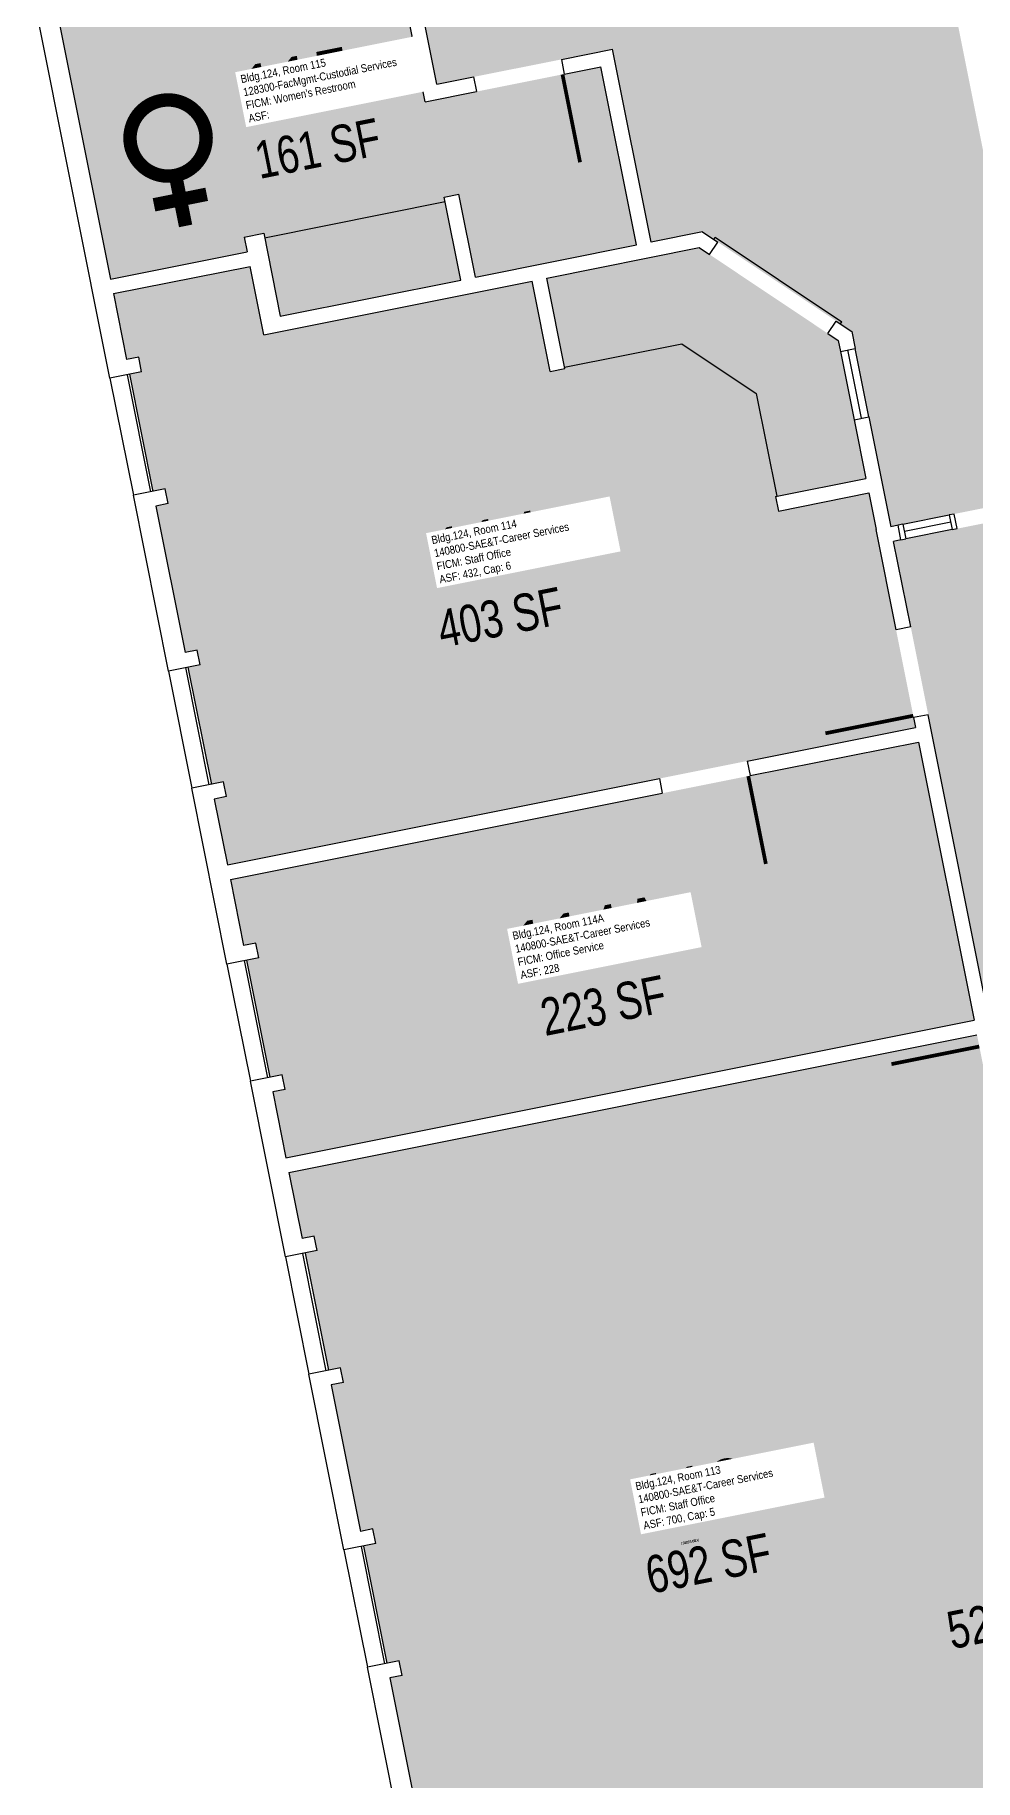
# Model space of a CAD drawing. Header units: inches. Extents: x 69201241 to 69203021, y 27664788 to 27666804.
# Drawn here: x 69201420 to 69201798, y 27665310 to 27666011 of the extents above; entities that cross this region are included whole.
import ezdxf
from ezdxf.enums import TextEntityAlignment as Align

# ---------------------------------------------------------------- set-up
doc = ezdxf.new("R2010")
doc.units = ezdxf.units.IN
doc.header["$LTSCALE"] = 100
doc.header["$MEASUREMENT"] = 0
doc.layers.get('0').update_dxf_attribs({"linetype": 'CONTINUOUS'})
for name, color, linetype in [('A-DOOR', 2, 'CONTINUOUS'), ('A-FLOR', 3, 'CONTINUOUS'), ('A-GLAZ', 1, 'CONTINUOUS'), ('A-IDEN-ICON', 4, 'CONTINUOUS'), ('A-IDEN-RNUM', 7, 'CONTINUOUS'), ('A-IDEN-SNUM', 4, 'CONTINUOUS'), ('A-IDEN-VNUM', 4, 'CONTINUOUS'), ('A-WALL', 5, 'CONTINUOUS'), ('AREA-TEXT', 3, 'CONTINUOUS'), ('Rooms-Category-Color', 7, 'CONTINUOUS'), ('Rooms-College-Color', 7, 'CONTINUOUS'), ('Rooms-Department-Color', 7, 'CONTINUOUS'), ('Rooms-Division-Color', 7, 'CONTINUOUS'), ('Rooms-Information', 7, 'CONTINUOUS')]:
    doc.layers.add(name, color=color, linetype=linetype)
doc.styles.add('CP_AREA', font='arial.ttf', dxfattribs={"height": 15})
doc.styles.add('CP_ROOMSNUMBER', font='arial.ttf', dxfattribs={"height": 1})
doc.styles.add('CP_ROOMVNUMBER', font='arial.ttf', dxfattribs={"width": 0.85, "height": 0.075})

# ---------------------------------------------------------------- blocks, each defined once
blk = doc.blocks.new('CPWOMEN')
at = {"const_width": 0.015}
blk.add_lwpolyline([(-0.0375, 0, 1), (0.0475, 0, 1)], format="xyb", close=True, dxfattribs=at)
for points in [[(0.005, -0.04), (0.005, -0.1)], [(-0.025, -0.07), (0.035, -0.07)]]:
    blk.add_lwpolyline(points, dxfattribs=at)

msp = doc.modelspace()

# ---------------------------------------------------------------- hatches: boundary and pattern name
at = {"layer": 'Rooms-Category-Color', "true_color": 0xadadad}
for points in [[(69201558.71, 27666104.87), (69201551.66, 27666140.17), (69201548.33, 27666156.84), (69201541.27, 27666192.14), (69201531.67, 27666240.19), (69201526.67, 27666265.21), (69201601.59, 27666377.56), (69201626.62, 27666382.56), (69201674.67, 27666392.16), (69201709.97, 27666399.21), (69201720.75, 27666401.37), (69201761.94, 27666409.6), (69201797.24, 27666416.65), (69201807.05, 27666418.61), (69201814.6, 27666420.12), (69201854.12, 27666428.02), (69201860, 27666429.2), (69201875.69, 27666432.33), (69201878.63, 27666417.62), (69201885.68, 27666382.32), (69201889.8, 27666361.73), (69201971.19, 27666377.99), (69202006.49, 27666385.05), (69202008.45, 27666385.44), (69202012.61, 27666382.66), (69202059.59, 27666351.33), (69202063.75, 27666348.56), (69202068.65, 27666324.04), (69202109.84, 27666332.27), (69202121.99, 27666271.48), (69202122.77, 27666267.55), (69202078.64, 27666258.74), (69202043.33, 27666251.68), (69202037.46, 27666250.5), (69202019.81, 27666246.98), (69202005.1, 27666244.04), (69201934.49, 27666229.93), (69201919.78, 27666226.99), (69201860.95, 27666215.23), (69201856.03, 27666214.25), (69201855.06, 27666214.06), (69201826.85, 27666355.27), (69201820.96, 27666354.09), (69201825.47, 27666331.54), (69201758.79, 27666318.21), (69201754.28, 27666340.76), (69201748.4, 27666339.59), (69201769.7, 27666232.97), (69201673.08, 27666297.41), (69201676.41, 27666302.4), (69201681.4, 27666299.07), (69201684.73, 27666304.06), (69201674.75, 27666310.72), (69201664.76, 27666295.75), (69201626.48, 27666238.34), (69201616.49, 27666223.37), (69201626.47, 27666216.71), (69201629.8, 27666221.7), (69201624.81, 27666225.03), (69201628.14, 27666230.02), (69201724.76, 27666165.58), (69201618.14, 27666144.28), (69201619.32, 27666138.4), (69201641.87, 27666142.9), (69201655.2, 27666076.22), (69201632.45, 27666072.69), (69201633.23, 27666068.77), (69201633.75, 27666066.2), (69201775.02, 27666094.06), (69201775.22, 27666093.07), (69201776.2, 27666088.16), (69201787.96, 27666029.33), (69201790.9, 27666014.62), (69201792.66, 27666005.79), (69201793.84, 27665999.91), (69201805.01, 27665944.01), (69201807.95, 27665929.3), (69201811.48, 27665911.65), (69201812.65, 27665905.77), (69201819.71, 27665870.47), (69201828.52, 27665826.34), (69201766.74, 27665813.99), (69201763.8, 27665813.41), (69201754.98, 27665857.53), (69201749.5, 27665884.99), (69201748.13, 27665891.86), (69201741.9, 27665896.01), (69201694.35, 27665927.72), (69201688.12, 27665931.87), (69201667.53, 27665927.76), (69201666.35, 27665933.64), (69201659.3, 27665968.94), (69201658.51, 27665972.87), (69201657.34, 27665978.75), (69201656.56, 27665982.67), (69201652.05, 27666005.23), (69201631.46, 27666001.11), (69201596.15, 27665994.06), (69201581.44, 27665991.12), (69201570.08, 27666047.99)], [(69201436.9, 27665979.57), (69201450.23, 27665912.89), (69201505.14, 27665923.86), (69201503.97, 27665929.75), (69201511.81, 27665931.31), (69201518.48, 27665897.97), (69201591.04, 27665912.47), (69201584.38, 27665945.81), (69201590.26, 27665946.99), (69201596.92, 27665913.65), (69201661.64, 27665926.58), (69201660.47, 27665932.47), (69201653.41, 27665967.77), (69201650.67, 27665981.5), (69201647.34, 27665998.17), (69201632.63, 27665995.23), (69201597.33, 27665988.17), (69201576.74, 27665984.06), (69201563.1, 27666052.27), (69201562.63, 27666054.66), (69201427.3, 27666027.62), (69201433.38, 27665997.22)], [(69201934.87, 27664957.33), (69201920.76, 27665027.94), (69201850.16, 27665013.83), (69201847.22, 27665013.24), (69201845.5, 27665012.9), (69201840.88, 27665005.97), (69201820.91, 27664976.02), (69201818.63, 27664972.6), (69201815.2, 27664974.88), (69201785.25, 27664994.86), (69201779.8, 27664998.49), (69201768.97, 27665052.67), (69201767.8, 27665058.56), (69201757.41, 27665110.53), (69201756.97, 27665112.73), (69201760.61, 27665118.19), (69201780.58, 27665148.14), (69201782.86, 27665151.56), (69201786.29, 27665149.28), (69201816.24, 27665129.3), (69201823.16, 27665124.69), (69201898.42, 27665139.73), (69201812.2, 27665571.2), (69201805.15, 27665606.5), (69201778.89, 27665737.9), (69201771.84, 27665773.2), (69201764.98, 27665807.52), (69201767.92, 27665808.11), (69201829.7, 27665820.46), (69201830.29, 27665817.51), (69201831.46, 27665811.63), (69201836.56, 27665786.13), (69201843.61, 27665750.83), (69201846.36, 27665737.1), (69201849.1, 27665723.38), (69201850.27, 27665717.49), (69201853.41, 27665701.8), (69201867.71, 27665630.22), (69201869.28, 27665622.37), (69201883.59, 27665550.79), (69201886.72, 27665535.1), (69201887.9, 27665529.21), (69201890.64, 27665515.49), (69201893.38, 27665501.76), (69201900.44, 27665466.46), (69201905.53, 27665440.96), (69201906.71, 27665435.08), (69201924.35, 27665346.82), (69201925.52, 27665340.94), (69201930.62, 27665315.44), (69201937.67, 27665280.14), (69201940.41, 27665266.41), (69201943.16, 27665252.68), (69201944.33, 27665246.8), (69201947.47, 27665231.11), (69201961.77, 27665159.52), (69201963.34, 27665151.68), (69201972.35, 27665106.57), (69201977.64, 27665080.09), (69201984.7, 27665044.79), (69201985.48, 27665040.87), (69201987.44, 27665031.06), (69201994.5, 27664995.76), (69201999.59, 27664970.27), (69201940.76, 27664958.51)]]:
    msp.add_hatch(color=253, dxfattribs=at).paths.add_polyline_path(points)
at = {"layer": 'Rooms-Category-Color', "true_color": 0xfa9ba3}
for points in [[(69201483.15, 27665748.15), (69201484.33, 27665742.26), (69201490.79, 27665709.9), (69201495.7, 27665710.88), (69201496.87, 27665705), (69201491.97, 27665704.02), (69201497.26, 27665677.54), (69201670.83, 27665712.23), (69201706.13, 27665719.28), (69201773.79, 27665732.8), (69201773.01, 27665736.72), (69201765.95, 27665772.03), (69201757.92, 27665812.23), (69201754.98, 27665826.94), (69201718.7, 27665819.69), (69201717.52, 27665825.57), (69201753.8, 27665832.82), (69201749.1, 27665856.36), (69201743.61, 27665883.82), (69201742.73, 27665888.24), (69201738.58, 27665890.97), (69201691.02, 27665922.73), (69201686.86, 27665925.5), (69201625.56, 27665913.25), (69201632.81, 27665876.97), (69201626.92, 27665875.79), (69201619.67, 27665912.08), (69201511.81, 27665890.52), (69201506.32, 27665917.98), (69201451.41, 27665907.01), (69201456.7, 27665880.53), (69201461.6, 27665881.51), (69201462.77, 27665875.63), (69201457.87, 27665874.65), (69201458.46, 27665871.7), (69201459.64, 27665865.82), (69201463.55, 27665846.21), (69201464.73, 27665840.32), (69201467.28, 27665827.58), (69201472.18, 27665828.56), (69201473.36, 27665822.67), (69201468.45, 27665821.69), (69201480.21, 27665762.86), (69201485.11, 27665763.84), (69201486.29, 27665757.95), (69201481.39, 27665756.97)], [(69201509.8, 27665640.28), (69201508.63, 27665646.16), (69201503.73, 27665645.18), (69201503.14, 27665648.12), (69201501.96, 27665654.01), (69201498.43, 27665671.66), (69201672, 27665706.34), (69201707.3, 27665713.4), (69201774.97, 27665726.92), (69201797.31, 27665615.13), (69201520.77, 27665559.87), (69201520.58, 27665560.85), (69201515.48, 27665586.35), (69201520.39, 27665587.33), (69201519.21, 27665593.21), (69201514.31, 27665592.23), (69201504.9, 27665639.3)], [(69201542.72, 27665475.54), (69201537.82, 27665474.56), (69201528.42, 27665521.62), (69201533.32, 27665522.6), (69201532.14, 27665528.49), (69201527.24, 27665527.51), (69201522.14, 27665553), (69201521.95, 27665553.99), (69201798.48, 27665609.24), (69201799.27, 27665605.32), (69201806.32, 27665570.02), (69201867.85, 27665262.11), (69201725.66, 27665233.69), (69201690.36, 27665226.64), (69201672.71, 27665223.11), (69201608.97, 27665210.38), (69201591.32, 27665206.85), (69201586.03, 27665233.32), (69201590.93, 27665234.3), (69201589.75, 27665240.19), (69201584.85, 27665239.21), (69201578.38, 27665271.57), (69201577.21, 27665277.45), (69201575.44, 27665286.28), (69201580.35, 27665287.26), (69201579.17, 27665293.14), (69201574.27, 27665292.16), (69201562.51, 27665351), (69201567.41, 27665351.98), (69201566.24, 27665357.86), (69201561.34, 27665356.88), (69201559.57, 27665365.71), (69201558.4, 27665371.59), (69201551.93, 27665403.95), (69201556.83, 27665404.93), (69201555.66, 27665410.81), (69201550.75, 27665409.84), (69201540.76, 27665459.85), (69201539.58, 27665465.73), (69201539, 27665468.67), (69201543.9, 27665469.65)]]:
    msp.add_hatch(color=241, dxfattribs=at).paths.add_polyline_path(points)
at = {"layer": 'Rooms-College-Color', "true_color": 0xadadad}
for points in [[(69201558.71, 27666104.87), (69201551.66, 27666140.17), (69201548.33, 27666156.84), (69201541.27, 27666192.14), (69201531.67, 27666240.19), (69201526.67, 27666265.21), (69201601.59, 27666377.56), (69201626.62, 27666382.56), (69201674.67, 27666392.16), (69201709.97, 27666399.21), (69201720.75, 27666401.37), (69201761.94, 27666409.6), (69201797.24, 27666416.65), (69201807.05, 27666418.61), (69201814.6, 27666420.12), (69201854.12, 27666428.02), (69201860, 27666429.2), (69201875.69, 27666432.33), (69201878.63, 27666417.62), (69201885.68, 27666382.32), (69201889.8, 27666361.73), (69201971.19, 27666377.99), (69202006.49, 27666385.05), (69202008.45, 27666385.44), (69202012.61, 27666382.66), (69202059.59, 27666351.33), (69202063.75, 27666348.56), (69202068.65, 27666324.04), (69202109.84, 27666332.27), (69202121.99, 27666271.48), (69202122.77, 27666267.55), (69202078.64, 27666258.74), (69202043.33, 27666251.68), (69202037.46, 27666250.5), (69202019.81, 27666246.98), (69202005.1, 27666244.04), (69201934.49, 27666229.93), (69201919.78, 27666226.99), (69201860.95, 27666215.23), (69201856.03, 27666214.25), (69201855.06, 27666214.06), (69201826.85, 27666355.27), (69201820.96, 27666354.09), (69201825.47, 27666331.54), (69201758.79, 27666318.21), (69201754.28, 27666340.76), (69201748.4, 27666339.59), (69201769.7, 27666232.97), (69201673.08, 27666297.41), (69201676.41, 27666302.4), (69201681.4, 27666299.07), (69201684.73, 27666304.06), (69201674.75, 27666310.72), (69201664.76, 27666295.75), (69201626.48, 27666238.34), (69201616.49, 27666223.37), (69201626.47, 27666216.71), (69201629.8, 27666221.7), (69201624.81, 27666225.03), (69201628.14, 27666230.02), (69201724.76, 27666165.58), (69201618.14, 27666144.28), (69201619.32, 27666138.4), (69201641.87, 27666142.9), (69201655.2, 27666076.22), (69201632.45, 27666072.69), (69201633.23, 27666068.77), (69201633.75, 27666066.2), (69201775.02, 27666094.06), (69201775.22, 27666093.07), (69201776.2, 27666088.16), (69201787.96, 27666029.33), (69201790.9, 27666014.62), (69201792.66, 27666005.79), (69201793.84, 27665999.91), (69201805.01, 27665944.01), (69201807.95, 27665929.3), (69201811.48, 27665911.65), (69201812.65, 27665905.77), (69201819.71, 27665870.47), (69201828.52, 27665826.34), (69201766.74, 27665813.99), (69201763.8, 27665813.41), (69201754.98, 27665857.53), (69201749.5, 27665884.99), (69201748.13, 27665891.86), (69201741.9, 27665896.01), (69201694.35, 27665927.72), (69201688.12, 27665931.87), (69201667.53, 27665927.76), (69201666.35, 27665933.64), (69201659.3, 27665968.94), (69201658.51, 27665972.87), (69201657.34, 27665978.75), (69201656.56, 27665982.67), (69201652.05, 27666005.23), (69201631.46, 27666001.11), (69201596.15, 27665994.06), (69201581.44, 27665991.12), (69201570.08, 27666047.99)], [(69201436.9, 27665979.57), (69201450.23, 27665912.89), (69201505.14, 27665923.86), (69201503.97, 27665929.75), (69201511.81, 27665931.31), (69201518.48, 27665897.97), (69201591.04, 27665912.47), (69201584.38, 27665945.81), (69201590.26, 27665946.99), (69201596.92, 27665913.65), (69201661.64, 27665926.58), (69201660.47, 27665932.47), (69201653.41, 27665967.77), (69201650.67, 27665981.5), (69201647.34, 27665998.17), (69201632.63, 27665995.23), (69201597.33, 27665988.17), (69201576.74, 27665984.06), (69201563.1, 27666052.27), (69201562.63, 27666054.66), (69201427.3, 27666027.62), (69201433.38, 27665997.22)], [(69201934.87, 27664957.33), (69201920.76, 27665027.94), (69201850.16, 27665013.83), (69201847.22, 27665013.24), (69201845.5, 27665012.9), (69201840.88, 27665005.97), (69201820.91, 27664976.02), (69201818.63, 27664972.6), (69201815.2, 27664974.88), (69201785.25, 27664994.86), (69201779.8, 27664998.49), (69201768.97, 27665052.67), (69201767.8, 27665058.56), (69201757.41, 27665110.53), (69201756.97, 27665112.73), (69201760.61, 27665118.19), (69201780.58, 27665148.14), (69201782.86, 27665151.56), (69201786.29, 27665149.28), (69201816.24, 27665129.3), (69201823.16, 27665124.69), (69201898.42, 27665139.73), (69201812.2, 27665571.2), (69201805.15, 27665606.5), (69201778.89, 27665737.9), (69201771.84, 27665773.2), (69201764.98, 27665807.52), (69201767.92, 27665808.11), (69201829.7, 27665820.46), (69201830.29, 27665817.51), (69201831.46, 27665811.63), (69201836.56, 27665786.13), (69201843.61, 27665750.83), (69201846.36, 27665737.1), (69201849.1, 27665723.38), (69201850.27, 27665717.49), (69201853.41, 27665701.8), (69201867.71, 27665630.22), (69201869.28, 27665622.37), (69201883.59, 27665550.79), (69201886.72, 27665535.1), (69201887.9, 27665529.21), (69201890.64, 27665515.49), (69201893.38, 27665501.76), (69201900.44, 27665466.46), (69201905.53, 27665440.96), (69201906.71, 27665435.08), (69201924.35, 27665346.82), (69201925.52, 27665340.94), (69201930.62, 27665315.44), (69201937.67, 27665280.14), (69201940.41, 27665266.41), (69201943.16, 27665252.68), (69201944.33, 27665246.8), (69201947.47, 27665231.11), (69201961.77, 27665159.52), (69201963.34, 27665151.68), (69201972.35, 27665106.57), (69201977.64, 27665080.09), (69201984.7, 27665044.79), (69201985.48, 27665040.87), (69201987.44, 27665031.06), (69201994.5, 27664995.76), (69201999.59, 27664970.27), (69201940.76, 27664958.51)]]:
    msp.add_hatch(color=253, dxfattribs=at).paths.add_polyline_path(points)
at = {"layer": 'Rooms-College-Color', "true_color": 0x80bc67}
for points in [[(69201483.15, 27665748.15), (69201484.33, 27665742.26), (69201490.79, 27665709.9), (69201495.7, 27665710.88), (69201496.87, 27665705), (69201491.97, 27665704.02), (69201497.26, 27665677.54), (69201670.83, 27665712.23), (69201706.13, 27665719.28), (69201773.79, 27665732.8), (69201773.01, 27665736.72), (69201765.95, 27665772.03), (69201757.92, 27665812.23), (69201754.98, 27665826.94), (69201718.7, 27665819.69), (69201717.52, 27665825.57), (69201753.8, 27665832.82), (69201749.1, 27665856.36), (69201743.61, 27665883.82), (69201742.73, 27665888.24), (69201738.58, 27665890.97), (69201691.02, 27665922.73), (69201686.86, 27665925.5), (69201625.56, 27665913.25), (69201632.81, 27665876.97), (69201626.92, 27665875.79), (69201619.67, 27665912.08), (69201511.81, 27665890.52), (69201506.32, 27665917.98), (69201451.41, 27665907.01), (69201456.7, 27665880.53), (69201461.6, 27665881.51), (69201462.77, 27665875.63), (69201457.87, 27665874.65), (69201458.46, 27665871.7), (69201459.64, 27665865.82), (69201463.55, 27665846.21), (69201464.73, 27665840.32), (69201467.28, 27665827.58), (69201472.18, 27665828.56), (69201473.36, 27665822.67), (69201468.45, 27665821.69), (69201480.21, 27665762.86), (69201485.11, 27665763.84), (69201486.29, 27665757.95), (69201481.39, 27665756.97)], [(69201509.8, 27665640.28), (69201508.63, 27665646.16), (69201503.73, 27665645.18), (69201503.14, 27665648.12), (69201501.96, 27665654.01), (69201498.43, 27665671.66), (69201672, 27665706.34), (69201707.3, 27665713.4), (69201774.97, 27665726.92), (69201797.31, 27665615.13), (69201520.77, 27665559.87), (69201520.58, 27665560.85), (69201515.48, 27665586.35), (69201520.39, 27665587.33), (69201519.21, 27665593.21), (69201514.31, 27665592.23), (69201504.9, 27665639.3)], [(69201542.72, 27665475.54), (69201537.82, 27665474.56), (69201528.42, 27665521.62), (69201533.32, 27665522.6), (69201532.14, 27665528.49), (69201527.24, 27665527.51), (69201522.14, 27665553), (69201521.95, 27665553.99), (69201798.48, 27665609.24), (69201799.27, 27665605.32), (69201806.32, 27665570.02), (69201867.85, 27665262.11), (69201725.66, 27665233.69), (69201690.36, 27665226.64), (69201672.71, 27665223.11), (69201608.97, 27665210.38), (69201591.32, 27665206.85), (69201586.03, 27665233.32), (69201590.93, 27665234.3), (69201589.75, 27665240.19), (69201584.85, 27665239.21), (69201578.38, 27665271.57), (69201577.21, 27665277.45), (69201575.44, 27665286.28), (69201580.35, 27665287.26), (69201579.17, 27665293.14), (69201574.27, 27665292.16), (69201562.51, 27665351), (69201567.41, 27665351.98), (69201566.24, 27665357.86), (69201561.34, 27665356.88), (69201559.57, 27665365.71), (69201558.4, 27665371.59), (69201551.93, 27665403.95), (69201556.83, 27665404.93), (69201555.66, 27665410.81), (69201550.75, 27665409.84), (69201540.76, 27665459.85), (69201539.58, 27665465.73), (69201539, 27665468.67), (69201543.9, 27665469.65)]]:
    msp.add_hatch(color=83, dxfattribs=at).paths.add_polyline_path(points)
at = {"layer": 'Rooms-Department-Color', "true_color": 0xacacac}
for points in [[(69201558.71, 27666104.87), (69201551.66, 27666140.17), (69201548.33, 27666156.84), (69201541.27, 27666192.14), (69201531.67, 27666240.19), (69201526.67, 27666265.21), (69201601.59, 27666377.56), (69201626.62, 27666382.56), (69201674.67, 27666392.16), (69201709.97, 27666399.21), (69201720.75, 27666401.37), (69201761.94, 27666409.6), (69201797.24, 27666416.65), (69201807.05, 27666418.61), (69201814.6, 27666420.12), (69201854.12, 27666428.02), (69201860, 27666429.2), (69201875.69, 27666432.33), (69201878.63, 27666417.62), (69201885.68, 27666382.32), (69201889.8, 27666361.73), (69201971.19, 27666377.99), (69202006.49, 27666385.05), (69202008.45, 27666385.44), (69202012.61, 27666382.66), (69202059.59, 27666351.33), (69202063.75, 27666348.56), (69202068.65, 27666324.04), (69202109.84, 27666332.27), (69202121.99, 27666271.48), (69202122.77, 27666267.55), (69202078.64, 27666258.74), (69202043.33, 27666251.68), (69202037.46, 27666250.5), (69202019.81, 27666246.98), (69202005.1, 27666244.04), (69201934.49, 27666229.93), (69201919.78, 27666226.99), (69201860.95, 27666215.23), (69201856.03, 27666214.25), (69201855.06, 27666214.06), (69201826.85, 27666355.27), (69201820.96, 27666354.09), (69201825.47, 27666331.54), (69201758.79, 27666318.21), (69201754.28, 27666340.76), (69201748.4, 27666339.59), (69201769.7, 27666232.97), (69201673.08, 27666297.41), (69201676.41, 27666302.4), (69201681.4, 27666299.07), (69201684.73, 27666304.06), (69201674.75, 27666310.72), (69201664.76, 27666295.75), (69201626.48, 27666238.34), (69201616.49, 27666223.37), (69201626.47, 27666216.71), (69201629.8, 27666221.7), (69201624.81, 27666225.03), (69201628.14, 27666230.02), (69201724.76, 27666165.58), (69201618.14, 27666144.28), (69201619.32, 27666138.4), (69201641.87, 27666142.9), (69201655.2, 27666076.22), (69201632.45, 27666072.69), (69201633.23, 27666068.77), (69201633.75, 27666066.2), (69201775.02, 27666094.06), (69201775.22, 27666093.07), (69201776.2, 27666088.16), (69201787.96, 27666029.33), (69201790.9, 27666014.62), (69201792.66, 27666005.79), (69201793.84, 27665999.91), (69201805.01, 27665944.01), (69201807.95, 27665929.3), (69201811.48, 27665911.65), (69201812.65, 27665905.77), (69201819.71, 27665870.47), (69201828.52, 27665826.34), (69201766.74, 27665813.99), (69201763.8, 27665813.41), (69201754.98, 27665857.53), (69201749.5, 27665884.99), (69201748.13, 27665891.86), (69201741.9, 27665896.01), (69201694.35, 27665927.72), (69201688.12, 27665931.87), (69201667.53, 27665927.76), (69201666.35, 27665933.64), (69201659.3, 27665968.94), (69201658.51, 27665972.87), (69201657.34, 27665978.75), (69201656.56, 27665982.67), (69201652.05, 27666005.23), (69201631.46, 27666001.11), (69201596.15, 27665994.06), (69201581.44, 27665991.12), (69201570.08, 27666047.99)], [(69201436.9, 27665979.57), (69201450.23, 27665912.89), (69201505.14, 27665923.86), (69201503.97, 27665929.75), (69201511.81, 27665931.31), (69201518.48, 27665897.97), (69201591.04, 27665912.47), (69201584.38, 27665945.81), (69201590.26, 27665946.99), (69201596.92, 27665913.65), (69201661.64, 27665926.58), (69201660.47, 27665932.47), (69201653.41, 27665967.77), (69201650.67, 27665981.5), (69201647.34, 27665998.17), (69201632.63, 27665995.23), (69201597.33, 27665988.17), (69201576.74, 27665984.06), (69201563.1, 27666052.27), (69201562.63, 27666054.66), (69201427.3, 27666027.62), (69201433.38, 27665997.22)], [(69201934.87, 27664957.33), (69201920.76, 27665027.94), (69201850.16, 27665013.83), (69201847.22, 27665013.24), (69201845.5, 27665012.9), (69201840.88, 27665005.97), (69201820.91, 27664976.02), (69201818.63, 27664972.6), (69201815.2, 27664974.88), (69201785.25, 27664994.86), (69201779.8, 27664998.49), (69201768.97, 27665052.67), (69201767.8, 27665058.56), (69201757.41, 27665110.53), (69201756.97, 27665112.73), (69201760.61, 27665118.19), (69201780.58, 27665148.14), (69201782.86, 27665151.56), (69201786.29, 27665149.28), (69201816.24, 27665129.3), (69201823.16, 27665124.69), (69201898.42, 27665139.73), (69201812.2, 27665571.2), (69201805.15, 27665606.5), (69201778.89, 27665737.9), (69201771.84, 27665773.2), (69201764.98, 27665807.52), (69201767.92, 27665808.11), (69201829.7, 27665820.46), (69201830.29, 27665817.51), (69201831.46, 27665811.63), (69201836.56, 27665786.13), (69201843.61, 27665750.83), (69201846.36, 27665737.1), (69201849.1, 27665723.38), (69201850.27, 27665717.49), (69201853.41, 27665701.8), (69201867.71, 27665630.22), (69201869.28, 27665622.37), (69201883.59, 27665550.79), (69201886.72, 27665535.1), (69201887.9, 27665529.21), (69201890.64, 27665515.49), (69201893.38, 27665501.76), (69201900.44, 27665466.46), (69201905.53, 27665440.96), (69201906.71, 27665435.08), (69201924.35, 27665346.82), (69201925.52, 27665340.94), (69201930.62, 27665315.44), (69201937.67, 27665280.14), (69201940.41, 27665266.41), (69201943.16, 27665252.68), (69201944.33, 27665246.8), (69201947.47, 27665231.11), (69201961.77, 27665159.52), (69201963.34, 27665151.68), (69201972.35, 27665106.57), (69201977.64, 27665080.09), (69201984.7, 27665044.79), (69201985.48, 27665040.87), (69201987.44, 27665031.06), (69201994.5, 27664995.76), (69201999.59, 27664970.27), (69201940.76, 27664958.51)]]:
    msp.add_hatch(color=253, dxfattribs=at).paths.add_polyline_path(points)
at = {"layer": 'Rooms-Department-Color', "true_color": 0x604aed}
for points in [[(69201483.15, 27665748.15), (69201484.33, 27665742.26), (69201490.79, 27665709.9), (69201495.7, 27665710.88), (69201496.87, 27665705), (69201491.97, 27665704.02), (69201497.26, 27665677.54), (69201670.83, 27665712.23), (69201706.13, 27665719.28), (69201773.79, 27665732.8), (69201773.01, 27665736.72), (69201765.95, 27665772.03), (69201757.92, 27665812.23), (69201754.98, 27665826.94), (69201718.7, 27665819.69), (69201717.52, 27665825.57), (69201753.8, 27665832.82), (69201749.1, 27665856.36), (69201743.61, 27665883.82), (69201742.73, 27665888.24), (69201738.58, 27665890.97), (69201691.02, 27665922.73), (69201686.86, 27665925.5), (69201625.56, 27665913.25), (69201632.81, 27665876.97), (69201626.92, 27665875.79), (69201619.67, 27665912.08), (69201511.81, 27665890.52), (69201506.32, 27665917.98), (69201451.41, 27665907.01), (69201456.7, 27665880.53), (69201461.6, 27665881.51), (69201462.77, 27665875.63), (69201457.87, 27665874.65), (69201458.46, 27665871.7), (69201459.64, 27665865.82), (69201463.55, 27665846.21), (69201464.73, 27665840.32), (69201467.28, 27665827.58), (69201472.18, 27665828.56), (69201473.36, 27665822.67), (69201468.45, 27665821.69), (69201480.21, 27665762.86), (69201485.11, 27665763.84), (69201486.29, 27665757.95), (69201481.39, 27665756.97)], [(69201509.8, 27665640.28), (69201508.63, 27665646.16), (69201503.73, 27665645.18), (69201503.14, 27665648.12), (69201501.96, 27665654.01), (69201498.43, 27665671.66), (69201672, 27665706.34), (69201707.3, 27665713.4), (69201774.97, 27665726.92), (69201797.31, 27665615.13), (69201520.77, 27665559.87), (69201520.58, 27665560.85), (69201515.48, 27665586.35), (69201520.39, 27665587.33), (69201519.21, 27665593.21), (69201514.31, 27665592.23), (69201504.9, 27665639.3)], [(69201542.72, 27665475.54), (69201537.82, 27665474.56), (69201528.42, 27665521.62), (69201533.32, 27665522.6), (69201532.14, 27665528.49), (69201527.24, 27665527.51), (69201522.14, 27665553), (69201521.95, 27665553.99), (69201798.48, 27665609.24), (69201799.27, 27665605.32), (69201806.32, 27665570.02), (69201867.85, 27665262.11), (69201725.66, 27665233.69), (69201690.36, 27665226.64), (69201672.71, 27665223.11), (69201608.97, 27665210.38), (69201591.32, 27665206.85), (69201586.03, 27665233.32), (69201590.93, 27665234.3), (69201589.75, 27665240.19), (69201584.85, 27665239.21), (69201578.38, 27665271.57), (69201577.21, 27665277.45), (69201575.44, 27665286.28), (69201580.35, 27665287.26), (69201579.17, 27665293.14), (69201574.27, 27665292.16), (69201562.51, 27665351), (69201567.41, 27665351.98), (69201566.24, 27665357.86), (69201561.34, 27665356.88), (69201559.57, 27665365.71), (69201558.4, 27665371.59), (69201551.93, 27665403.95), (69201556.83, 27665404.93), (69201555.66, 27665410.81), (69201550.75, 27665409.84), (69201540.76, 27665459.85), (69201539.58, 27665465.73), (69201539, 27665468.67), (69201543.9, 27665469.65)]]:
    msp.add_hatch(color=173, dxfattribs=at).paths.add_polyline_path(points)
at = {"layer": 'Rooms-Division-Color', "true_color": 0xadadad}
for points in [[(69201558.71, 27666104.87), (69201551.66, 27666140.17), (69201548.33, 27666156.84), (69201541.27, 27666192.14), (69201531.67, 27666240.19), (69201526.67, 27666265.21), (69201601.59, 27666377.56), (69201626.62, 27666382.56), (69201674.67, 27666392.16), (69201709.97, 27666399.21), (69201720.75, 27666401.37), (69201761.94, 27666409.6), (69201797.24, 27666416.65), (69201807.05, 27666418.61), (69201814.6, 27666420.12), (69201854.12, 27666428.02), (69201860, 27666429.2), (69201875.69, 27666432.33), (69201878.63, 27666417.62), (69201885.68, 27666382.32), (69201889.8, 27666361.73), (69201971.19, 27666377.99), (69202006.49, 27666385.05), (69202008.45, 27666385.44), (69202012.61, 27666382.66), (69202059.59, 27666351.33), (69202063.75, 27666348.56), (69202068.65, 27666324.04), (69202109.84, 27666332.27), (69202121.99, 27666271.48), (69202122.77, 27666267.55), (69202078.64, 27666258.74), (69202043.33, 27666251.68), (69202037.46, 27666250.5), (69202019.81, 27666246.98), (69202005.1, 27666244.04), (69201934.49, 27666229.93), (69201919.78, 27666226.99), (69201860.95, 27666215.23), (69201856.03, 27666214.25), (69201855.06, 27666214.06), (69201826.85, 27666355.27), (69201820.96, 27666354.09), (69201825.47, 27666331.54), (69201758.79, 27666318.21), (69201754.28, 27666340.76), (69201748.4, 27666339.59), (69201769.7, 27666232.97), (69201673.08, 27666297.41), (69201676.41, 27666302.4), (69201681.4, 27666299.07), (69201684.73, 27666304.06), (69201674.75, 27666310.72), (69201664.76, 27666295.75), (69201626.48, 27666238.34), (69201616.49, 27666223.37), (69201626.47, 27666216.71), (69201629.8, 27666221.7), (69201624.81, 27666225.03), (69201628.14, 27666230.02), (69201724.76, 27666165.58), (69201618.14, 27666144.28), (69201619.32, 27666138.4), (69201641.87, 27666142.9), (69201655.2, 27666076.22), (69201632.45, 27666072.69), (69201633.23, 27666068.77), (69201633.75, 27666066.2), (69201775.02, 27666094.06), (69201775.22, 27666093.07), (69201776.2, 27666088.16), (69201787.96, 27666029.33), (69201790.9, 27666014.62), (69201792.66, 27666005.79), (69201793.84, 27665999.91), (69201805.01, 27665944.01), (69201807.95, 27665929.3), (69201811.48, 27665911.65), (69201812.65, 27665905.77), (69201819.71, 27665870.47), (69201828.52, 27665826.34), (69201766.74, 27665813.99), (69201763.8, 27665813.41), (69201754.98, 27665857.53), (69201749.5, 27665884.99), (69201748.13, 27665891.86), (69201741.9, 27665896.01), (69201694.35, 27665927.72), (69201688.12, 27665931.87), (69201667.53, 27665927.76), (69201666.35, 27665933.64), (69201659.3, 27665968.94), (69201658.51, 27665972.87), (69201657.34, 27665978.75), (69201656.56, 27665982.67), (69201652.05, 27666005.23), (69201631.46, 27666001.11), (69201596.15, 27665994.06), (69201581.44, 27665991.12), (69201570.08, 27666047.99)], [(69201436.9, 27665979.57), (69201450.23, 27665912.89), (69201505.14, 27665923.86), (69201503.97, 27665929.75), (69201511.81, 27665931.31), (69201518.48, 27665897.97), (69201591.04, 27665912.47), (69201584.38, 27665945.81), (69201590.26, 27665946.99), (69201596.92, 27665913.65), (69201661.64, 27665926.58), (69201660.47, 27665932.47), (69201653.41, 27665967.77), (69201650.67, 27665981.5), (69201647.34, 27665998.17), (69201632.63, 27665995.23), (69201597.33, 27665988.17), (69201576.74, 27665984.06), (69201563.1, 27666052.27), (69201562.63, 27666054.66), (69201427.3, 27666027.62), (69201433.38, 27665997.22)], [(69201934.87, 27664957.33), (69201920.76, 27665027.94), (69201850.16, 27665013.83), (69201847.22, 27665013.24), (69201845.5, 27665012.9), (69201840.88, 27665005.97), (69201820.91, 27664976.02), (69201818.63, 27664972.6), (69201815.2, 27664974.88), (69201785.25, 27664994.86), (69201779.8, 27664998.49), (69201768.97, 27665052.67), (69201767.8, 27665058.56), (69201757.41, 27665110.53), (69201756.97, 27665112.73), (69201760.61, 27665118.19), (69201780.58, 27665148.14), (69201782.86, 27665151.56), (69201786.29, 27665149.28), (69201816.24, 27665129.3), (69201823.16, 27665124.69), (69201898.42, 27665139.73), (69201812.2, 27665571.2), (69201805.15, 27665606.5), (69201778.89, 27665737.9), (69201771.84, 27665773.2), (69201764.98, 27665807.52), (69201767.92, 27665808.11), (69201829.7, 27665820.46), (69201830.29, 27665817.51), (69201831.46, 27665811.63), (69201836.56, 27665786.13), (69201843.61, 27665750.83), (69201846.36, 27665737.1), (69201849.1, 27665723.38), (69201850.27, 27665717.49), (69201853.41, 27665701.8), (69201867.71, 27665630.22), (69201869.28, 27665622.37), (69201883.59, 27665550.79), (69201886.72, 27665535.1), (69201887.9, 27665529.21), (69201890.64, 27665515.49), (69201893.38, 27665501.76), (69201900.44, 27665466.46), (69201905.53, 27665440.96), (69201906.71, 27665435.08), (69201924.35, 27665346.82), (69201925.52, 27665340.94), (69201930.62, 27665315.44), (69201937.67, 27665280.14), (69201940.41, 27665266.41), (69201943.16, 27665252.68), (69201944.33, 27665246.8), (69201947.47, 27665231.11), (69201961.77, 27665159.52), (69201963.34, 27665151.68), (69201972.35, 27665106.57), (69201977.64, 27665080.09), (69201984.7, 27665044.79), (69201985.48, 27665040.87), (69201987.44, 27665031.06), (69201994.5, 27664995.76), (69201999.59, 27664970.27), (69201940.76, 27664958.51)]]:
    msp.add_hatch(color=253, dxfattribs=at).paths.add_polyline_path(points)
at = {"layer": 'Rooms-Division-Color', "true_color": 0x604aed}
for points in [[(69201483.15, 27665748.15), (69201484.33, 27665742.26), (69201490.79, 27665709.9), (69201495.7, 27665710.88), (69201496.87, 27665705), (69201491.97, 27665704.02), (69201497.26, 27665677.54), (69201670.83, 27665712.23), (69201706.13, 27665719.28), (69201773.79, 27665732.8), (69201773.01, 27665736.72), (69201765.95, 27665772.03), (69201757.92, 27665812.23), (69201754.98, 27665826.94), (69201718.7, 27665819.69), (69201717.52, 27665825.57), (69201753.8, 27665832.82), (69201749.1, 27665856.36), (69201743.61, 27665883.82), (69201742.73, 27665888.24), (69201738.58, 27665890.97), (69201691.02, 27665922.73), (69201686.86, 27665925.5), (69201625.56, 27665913.25), (69201632.81, 27665876.97), (69201626.92, 27665875.79), (69201619.67, 27665912.08), (69201511.81, 27665890.52), (69201506.32, 27665917.98), (69201451.41, 27665907.01), (69201456.7, 27665880.53), (69201461.6, 27665881.51), (69201462.77, 27665875.63), (69201457.87, 27665874.65), (69201458.46, 27665871.7), (69201459.64, 27665865.82), (69201463.55, 27665846.21), (69201464.73, 27665840.32), (69201467.28, 27665827.58), (69201472.18, 27665828.56), (69201473.36, 27665822.67), (69201468.45, 27665821.69), (69201480.21, 27665762.86), (69201485.11, 27665763.84), (69201486.29, 27665757.95), (69201481.39, 27665756.97)], [(69201509.8, 27665640.28), (69201508.63, 27665646.16), (69201503.73, 27665645.18), (69201503.14, 27665648.12), (69201501.96, 27665654.01), (69201498.43, 27665671.66), (69201672, 27665706.34), (69201707.3, 27665713.4), (69201774.97, 27665726.92), (69201797.31, 27665615.13), (69201520.77, 27665559.87), (69201520.58, 27665560.85), (69201515.48, 27665586.35), (69201520.39, 27665587.33), (69201519.21, 27665593.21), (69201514.31, 27665592.23), (69201504.9, 27665639.3)], [(69201542.72, 27665475.54), (69201537.82, 27665474.56), (69201528.42, 27665521.62), (69201533.32, 27665522.6), (69201532.14, 27665528.49), (69201527.24, 27665527.51), (69201522.14, 27665553), (69201521.95, 27665553.99), (69201798.48, 27665609.24), (69201799.27, 27665605.32), (69201806.32, 27665570.02), (69201867.85, 27665262.11), (69201725.66, 27665233.69), (69201690.36, 27665226.64), (69201672.71, 27665223.11), (69201608.97, 27665210.38), (69201591.32, 27665206.85), (69201586.03, 27665233.32), (69201590.93, 27665234.3), (69201589.75, 27665240.19), (69201584.85, 27665239.21), (69201578.38, 27665271.57), (69201577.21, 27665277.45), (69201575.44, 27665286.28), (69201580.35, 27665287.26), (69201579.17, 27665293.14), (69201574.27, 27665292.16), (69201562.51, 27665351), (69201567.41, 27665351.98), (69201566.24, 27665357.86), (69201561.34, 27665356.88), (69201559.57, 27665365.71), (69201558.4, 27665371.59), (69201551.93, 27665403.95), (69201556.83, 27665404.93), (69201555.66, 27665410.81), (69201550.75, 27665409.84), (69201540.76, 27665459.85), (69201539.58, 27665465.73), (69201539, 27665468.67), (69201543.9, 27665469.65)]]:
    msp.add_hatch(color=173, dxfattribs=at).paths.add_polyline_path(points)

# ---------------------------------------------------------------- linework, layer by layer
at = {"layer": 'A-DOOR'}
for points in [[(69201631.9, 27665995.08, 1.5, 1.5, 0), (69201638.95, 27665959.78, 0, 0, 0), (69201638.21, 27665959.63, 0, 0, -0.414214), (69201597.03, 27665989.64, 0, 0, -0.414214)], [(69201823.87, 27665825.41, 1.5, 1.5, 0), (69201816.81, 27665860.71, 0, 0, 0), (69201816.08, 27665860.56, 0, 0, 0.414214), (69201789.59, 27665817.03, 0, 0, 0.414214)], [(69201772.86, 27665737.46, 1.5, 1.5, 0), (69201737.56, 27665730.41, 0, 0, 0), (69201737.41, 27665731.14, 0, 0, -0.414214), (69201767.42, 27665772.32, 0, 0, -0.414214)], [(69201706.57, 27665713.25, 1.5, 1.5, 0), (69201713.62, 27665677.95, 0, 0, 0), (69201712.89, 27665677.8, 0, 0, -0.414214), (69201671.71, 27665707.81, 0, 0, -0.414214)], [(69201799.41, 27665604.59, 1.5, 1.5, 0), (69201764.11, 27665597.53, 0, 0, 0), (69201764.26, 27665596.8, 0, 0, 0.414214), (69201807.79, 27665570.31, 0, 0, 0.414214)]]:
    msp.add_lwpolyline(points, format="xyseb", dxfattribs=at)
at = {"layer": 'A-FLOR'}
for p, q in [((69201584.77, 27665943.85), (69201512.2, 27665929.35)), ((69201692.68, 27665928.83), (69201693.24, 27665929.66)), ((69201693.24, 27665929.66), (69201744.12, 27665895.73)), ((69201743.56, 27665894.9), (69201744.12, 27665895.73)), ((69201632.71, 27665877.46), (69201679.88, 27665886.89)), ((69201679.88, 27665886.89), (69201709.76, 27665866.96)), ((69201743.61, 27665883.82), (69201749.1, 27665856.36)), ((69201752.04, 27665856.95), (69201746.56, 27665884.4)), ((69201754.98, 27665857.53), (69201749.5, 27665884.99)), ((69201709.76, 27665866.96), (69201718.01, 27665825.67)), ((69201768.71, 27665814.39), (69201787.34, 27665818.11)), ((69201787.93, 27665815.17), (69201769.29, 27665811.45)), ((69201788.51, 27665812.23), (69201769.88, 27665808.5))]:
    msp.add_line(p, q, dxfattribs=at)
at = {"layer": 'A-GLAZ'}
for p, q in [((69201450.03, 27665873.08), (69201459.43, 27665826.01)), ((69201456.89, 27665874.45), (69201466.3, 27665827.38)), ((69201457.87, 27665874.65), (69201467.28, 27665827.58)), ((69201473.54, 27665755.4), (69201482.95, 27665708.33)), ((69201480.41, 27665756.78), (69201489.81, 27665709.71)), ((69201481.39, 27665756.97), (69201490.79, 27665709.9)), ((69201503.92, 27665639.1), (69201513.33, 27665592.03)), ((69201504.9, 27665639.3), (69201514.31, 27665592.23)), ((69201497.06, 27665637.73), (69201506.46, 27665590.66)), ((69201520.57, 27665520.06), (69201529.98, 27665472.99)), ((69201527.43, 27665521.43), (69201536.84, 27665474.36)), ((69201528.42, 27665521.62), (69201537.82, 27665474.56)), ((69201544.09, 27665402.38), (69201553.49, 27665355.31)), ((69201550.95, 27665403.76), (69201560.36, 27665356.69)), ((69201551.93, 27665403.95), (69201561.34, 27665356.88))]:
    msp.add_line(p, q, dxfattribs=at)
at = {"layer": 'A-WALL'}
for p, q in [((69201581.44, 27665991.12), (69201558.71, 27666104.87)), ((69201576.74, 27665984.06), (69201562.63, 27666054.66)), ((69201450.03, 27665873.08), (69201419.86, 27666024.02)), ((69201427.3, 27666027.62), (69201450.23, 27665912.89)), ((69201631.46, 27666001.11), (69201652.05, 27666005.23)), ((69201667.53, 27665927.76), (69201652.05, 27666005.23)), ((69201631.46, 27666001.11), (69201632.63, 27665995.23)), ((69201632.63, 27665995.23), (69201647.34, 27665998.17)), ((69201661.64, 27665926.58), (69201647.34, 27665998.17)), ((69201581.44, 27665991.12), (69201596.15, 27665994.06)), ((69201596.15, 27665994.06), (69201597.33, 27665988.17)), ((69201576.74, 27665984.06), (69201597.33, 27665988.17)), ((69201584.38, 27665945.81), (69201590.26, 27665946.99)), ((69201596.92, 27665913.65), (69201590.26, 27665946.99)), ((69201591.04, 27665912.47), (69201584.38, 27665945.81)), ((69201503.97, 27665929.75), (69201511.81, 27665931.31)), ((69201503.97, 27665929.75), (69201505.14, 27665923.86)), ((69201511.81, 27665931.31), (69201518.48, 27665897.97)), ((69201596.92, 27665913.65), (69201661.64, 27665926.58)), ((69201688.12, 27665931.87), (69201667.53, 27665927.76)), ((69201688.12, 27665931.87), (69201694.35, 27665927.72)), ((69201691.02, 27665922.73), (69201694.35, 27665927.72)), ((69201450.23, 27665912.89), (69201505.14, 27665923.86)), ((69201625.56, 27665913.25), (69201686.86, 27665925.5)), ((69201686.86, 27665925.5), (69201691.02, 27665922.73)), ((69201451.41, 27665907.01), (69201506.32, 27665917.98)), ((69201511.81, 27665890.52), (69201506.32, 27665917.98)), ((69201511.81, 27665890.52), (69201619.67, 27665912.08)), ((69201518.48, 27665897.97), (69201591.04, 27665912.47)), ((69201626.92, 27665875.79), (69201619.67, 27665912.08)), ((69201632.81, 27665876.97), (69201625.56, 27665913.25)), ((69201451.41, 27665907.01), (69201456.7, 27665880.53)), ((69201738.57, 27665891.02), (69201741.9, 27665896.01)), ((69201738.57, 27665891.02), (69201742.73, 27665888.24)), ((69201741.9, 27665896.01), (69201748.13, 27665891.86)), ((69201748.13, 27665891.86), (69201749.5, 27665884.99)), ((69201742.73, 27665888.24), (69201743.61, 27665883.82)), ((69201743.61, 27665883.82), (69201749.5, 27665884.99)), ((69201461.6, 27665881.51), (69201456.7, 27665880.53)), ((69201462.77, 27665875.63), (69201461.6, 27665881.51)), ((69201626.92, 27665875.79), (69201632.81, 27665876.97)), ((69201462.77, 27665875.63), (69201450.03, 27665873.08)), ((69201749.1, 27665856.36), (69201754.98, 27665857.53)), ((69201749.1, 27665856.36), (69201753.8, 27665832.82)), ((69201754.98, 27665857.53), (69201763.8, 27665813.41)), ((69201472.18, 27665828.56), (69201459.43, 27665826.01)), ((69201473.36, 27665822.67), (69201472.18, 27665828.56)), ((69201717.52, 27665825.57), (69201753.8, 27665832.82)), ((69201473.54, 27665755.4), (69201459.43, 27665826.01)), ((69201473.36, 27665822.67), (69201468.45, 27665821.69)), ((69201468.45, 27665821.69), (69201480.21, 27665762.86)), ((69201717.52, 27665825.57), (69201718.7, 27665819.69)), ((69201718.7, 27665819.69), (69201754.98, 27665826.94)), ((69201754.98, 27665826.94), (69201757.92, 27665812.23)), ((69201766.74, 27665813.99), (69201763.8, 27665813.41)), ((69201768.71, 27665814.39), (69201766.74, 27665813.99)), ((69201767.92, 27665808.11), (69201766.74, 27665813.99)), ((69201768.71, 27665814.39), (69201769.88, 27665808.5)), ((69201789.3, 27665818.5), (69201787.34, 27665818.11)), ((69201787.34, 27665818.11), (69201788.51, 27665812.23)), ((69201790.47, 27665812.62), (69201789.3, 27665818.5)), ((69201765.95, 27665772.03), (69201757.92, 27665812.23)), ((69201767.92, 27665808.11), (69201764.98, 27665807.52)), ((69201771.84, 27665773.2), (69201764.98, 27665807.52)), ((69201767.92, 27665808.11), (69201769.88, 27665808.5)), ((69201788.51, 27665812.23), (69201790.47, 27665812.62)), ((69201771.84, 27665773.2), (69201765.95, 27665772.03)), ((69201486.29, 27665757.95), (69201473.54, 27665755.4)), ((69201485.11, 27665763.84), (69201480.21, 27665762.86)), ((69201486.29, 27665757.95), (69201485.11, 27665763.84)), ((69201778.89, 27665737.9), (69201773.01, 27665736.72)), ((69201773.01, 27665736.72), (69201773.79, 27665732.8)), ((69201805.15, 27665606.5), (69201778.89, 27665737.9)), ((69201706.13, 27665719.28), (69201773.79, 27665732.8)), ((69201707.3, 27665713.4), (69201774.97, 27665726.92)), ((69201774.97, 27665726.92), (69201797.31, 27665615.13)), ((69201706.13, 27665719.28), (69201707.3, 27665713.4)), ((69201495.7, 27665710.88), (69201482.95, 27665708.33)), ((69201496.87, 27665705), (69201495.7, 27665710.88)), ((69201497.26, 27665677.54), (69201670.83, 27665712.23)), ((69201670.83, 27665712.23), (69201672, 27665706.34)), ((69201497.06, 27665637.73), (69201482.95, 27665708.33)), ((69201496.87, 27665705), (69201491.97, 27665704.02)), ((69201491.97, 27665704.02), (69201497.26, 27665677.54)), ((69201498.43, 27665671.66), (69201672, 27665706.34)), ((69201498.43, 27665671.66), (69201503.73, 27665645.18)), ((69201508.63, 27665646.16), (69201503.73, 27665645.18)), ((69201509.8, 27665640.28), (69201508.63, 27665646.16)), ((69201509.8, 27665640.28), (69201497.06, 27665637.73)), ((69201520.77, 27665559.87), (69201797.31, 27665615.13)), ((69201521.95, 27665553.99), (69201798.48, 27665609.24)), ((69201519.21, 27665593.21), (69201506.46, 27665590.66)), ((69201520.57, 27665520.06), (69201506.46, 27665590.66)), ((69201520.39, 27665587.33), (69201519.21, 27665593.21)), ((69201520.39, 27665587.33), (69201515.48, 27665586.35)), ((69201515.48, 27665586.35), (69201520.77, 27665559.87)), ((69201521.95, 27665553.99), (69201527.24, 27665527.51)), ((69201532.14, 27665528.49), (69201527.24, 27665527.51)), ((69201533.32, 27665522.6), (69201532.14, 27665528.49)), ((69201533.32, 27665522.6), (69201520.57, 27665520.06)), ((69201542.72, 27665475.54), (69201529.98, 27665472.99)), ((69201544.09, 27665402.38), (69201529.98, 27665472.99)), ((69201543.9, 27665469.65), (69201542.72, 27665475.54)), ((69201543.9, 27665469.65), (69201539, 27665468.67)), ((69201539, 27665468.67), (69201550.75, 27665409.84)), ((69201555.66, 27665410.81), (69201550.75, 27665409.84)), ((69201556.83, 27665404.93), (69201555.66, 27665410.81)), ((69201556.83, 27665404.93), (69201544.09, 27665402.38)), ((69201566.24, 27665357.86), (69201553.49, 27665355.31)), ((69201567.6, 27665284.71), (69201553.49, 27665355.31)), ((69201567.41, 27665351.98), (69201562.51, 27665351)), ((69201562.51, 27665351), (69201574.27, 27665292.16)), ((69201567.41, 27665351.98), (69201566.24, 27665357.86))]:
    msp.add_line(p, q, dxfattribs=at)

# ---------------------------------------------------------------- block references
at = {"layer": 'A-IDEN-ICON', "xscale": 360, "yscale": 360, "zscale": 360, "rotation": 11.30051671516521}
msp.add_blockref('CPWOMEN', (69201471.62, 27665969.17), dxfattribs=at)

# ---------------------------------------------------------------- texts
at = {"layer": 'A-IDEN-RNUM', "style": 'CP_ROOMSNUMBER', "width": 0.85}
for s, p in [('0114-00', (69201604.75, 27665803.04)), ('0114-A0', (69201647.67, 27665644.37)), ('0113-00', (69201683.13, 27665405.69))]:
    msp.add_text(s, height=1, rotation=11.30052, dxfattribs=at).set_placement(p, align=Align.MIDDLE)
at = {"layer": 'A-IDEN-SNUM', "style": 'CP_ROOMSNUMBER', "width": 0.85}
for s, p in [('1240011400', (69201604.75, 27665803.04)), ('12400114A0', (69201647.67, 27665644.37)), ('1240011300', (69201683.13, 27665405.69))]:
    msp.add_text(s, height=1, rotation=11.30052, dxfattribs=at).set_placement(p, align=Align.MIDDLE)
at = {"layer": 'A-IDEN-VNUM', "style": 'CP_ROOMVNUMBER', "width": 0.85}
for s, p in [('115', (69201525.74, 27665991.01)), ('114', (69201602.59, 27665805.13)), ('114A', (69201643.72, 27665648.83)), ('113', (69201684.6, 27665424.87))]:
    msp.add_text(s, height=22.5, rotation=11.30052, dxfattribs=at).set_placement(p, align=Align.MIDDLE)
at = {"layer": 'AREA-TEXT', "style": 'CP_AREA', "width": 0.75}
for s, p in [('161 SF', (69201533.49, 27665965.37)), ('403 SF', (69201606.83, 27665777.03)), ('223 SF', (69201648.27, 27665621.11)), ('692 SF', (69201690.53, 27665397.03)), ('528 SF', (69201811.68, 27665374.79))]:
    msp.add_text(s, height=15, rotation=11.30052, dxfattribs=at).set_placement(p, align=Align.MIDDLE_CENTER)

# ---------------------------------------------------------------- next in the draw order: texts
at = {"layer": 'Rooms-Information', "char_height": 3.2143, "width": 72, "attachment_point": 7, "rotation": 11.30052, "style": 'CP_ROOMVNUMBER', "bg_fill": 3, "box_fill_scale": 1.5, "bg_fill_color": 256, "bg_fill_true_color": 13158600, "bg_fill_transparency": 0}
for s, insert in [("Bldg.124, Room 115^M^J128300-FacMgmt-Custodial Services^M^JFICM: Women's Restroom^M^JASF: ", (69201506.06, 27665975.75)), ('Bldg.124, Room 114^M^J140800-SAE&T-Career Services^M^JFICM: Staff Office^M^JASF: 432, Cap: 6', (69201582.94, 27665789.68)), ('Bldg.124, Room 114A^M^J140800-SAE&T-Career Services^M^JFICM: Office Service^M^JASF: 228', (69201615.32, 27665631.64)), ('Bldg.124, Room 113^M^J140800-SAE&T-Career Services^M^JFICM: Staff Office^M^JASF: 700, Cap: 5', (69201664.92, 27665409.62))]:
    msp.add_mtext(s, dxfattribs=dict(at, insert=insert))

doc.saveas('drawing.dxf')
